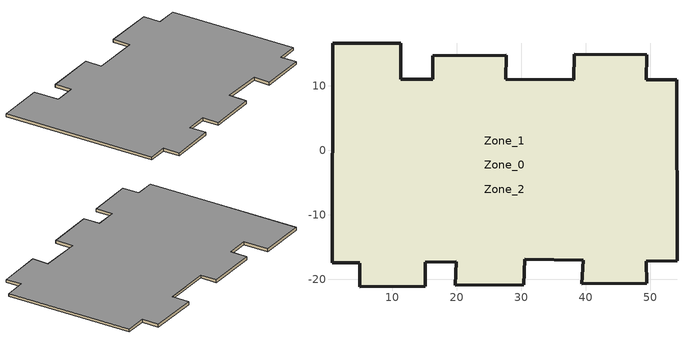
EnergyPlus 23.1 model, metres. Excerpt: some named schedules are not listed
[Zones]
Zone_0
 floor ground (Zone_0:f0UnderGroundSlabCF): 4.95,-17.42 4.97,-17.48 4.99,-21.11 15.13,-21.02 15.09,-17.3 19.91,-17.26 19.78,-20.93 30.39,-20.85 30.55,-16.89 39.58,-17.05 39.39,-20.69 49.47,-20.62 49.35,-17.16 54.13,-17.09 54.11,10.96 49.33,10.96 49.43,14.79 38.21,14.88 38.12,10.96 27.57,11.05 27.66,14.76 16.29,14.69 16.26,10.99 11.36,10.99 11.36,16.58 0.82,16.58 0.67,-17.41 z-8.58
 floor ground (Zone_0:f27UnderGroundSlabCF): 4.95,-17.42 0.67,-17.41 0.82,16.58 11.36,16.58 11.36,10.99 16.26,10.99 16.29,14.69 27.66,14.76 27.57,11.05 38.12,10.96 38.21,14.88 49.43,14.79 49.33,10.96 54.11,10.96 54.13,-17.09 49.35,-17.16 49.47,-20.62 39.39,-20.69 39.58,-17.05 30.55,-16.89 30.39,-20.85 19.78,-20.93 19.91,-17.26 15.09,-17.3 15.13,-21.02 4.99,-21.11 4.97,-17.48 z-9.21
 wall ground (Zone_0:f1UnderGroundWallCF): 0.67,-17.41 4.95,-17.42 z-9.21:-8.58
 wall ground (Zone_0:f2UnderGroundWallCF): 0.82,16.58 0.67,-17.41 z-9.21:-8.58
 wall ground (Zone_0:f3UnderGroundWallCF): 11.36,16.58 0.82,16.58 z-9.21:-8.58
 wall ground (Zone_0:f4UnderGroundWallCF): 11.36,10.99 11.36,16.58 z-9.21:-8.58
 wall ground (Zone_0:f5UnderGroundWallCF): 16.26,10.99 11.36,10.99 z-9.21:-8.58
 wall ground (Zone_0:f6UnderGroundWallCF): 16.29,14.69 16.26,10.99 z-9.21:-8.58
 wall ground (Zone_0:f7UnderGroundWallCF): 27.66,14.76 16.29,14.69 z-9.21:-8.58
 wall ground (Zone_0:f8UnderGroundWallCF): 27.57,11.05 27.66,14.76 z-9.21:-8.58
 wall ground (Zone_0:f9UnderGroundWallCF): 38.12,10.96 27.57,11.05 z-9.21:-8.58
 wall ground (Zone_0:f10UnderGroundWallCF): 38.21,14.88 38.12,10.96 z-9.21:-8.58
 wall ground (Zone_0:f11UnderGroundWallCF): 49.43,14.79 38.21,14.88 z-9.21:-8.58
 wall ground (Zone_0:f12UnderGroundWallCF): 49.33,10.96 49.43,14.79 z-9.21:-8.58
 wall ground (Zone_0:f13UnderGroundWallCF): 54.11,10.96 49.33,10.96 z-9.21:-8.58
 wall ground (Zone_0:f14UnderGroundWallCF): 54.13,-17.09 54.11,10.96 z-9.21:-8.58
 wall ground (Zone_0:f15UnderGroundWallCF): 49.35,-17.16 54.13,-17.09 z-9.21:-8.58
 wall ground (Zone_0:f16UnderGroundWallCF): 49.47,-20.62 49.35,-17.16 z-9.21:-8.58
 wall ground (Zone_0:f17UnderGroundWallCF): 39.39,-20.69 49.47,-20.62 z-9.21:-8.58
 wall ground (Zone_0:f18UnderGroundWallCF): 39.58,-17.05 39.39,-20.69 z-9.21:-8.58
 wall ground (Zone_0:f19UnderGroundWallCF): 30.55,-16.89 39.58,-17.05 z-9.21:-8.58
 wall ground (Zone_0:f20UnderGroundWallCF): 30.39,-20.85 30.55,-16.89 z-9.21:-8.58
 wall ground (Zone_0:f21UnderGroundWallCF): 19.78,-20.93 30.39,-20.85 z-9.21:-8.58
 wall ground (Zone_0:f22UnderGroundWallCF): 19.91,-17.26 19.78,-20.93 z-9.21:-8.58
 wall ground (Zone_0:f23UnderGroundWallCF): 15.09,-17.3 19.91,-17.26 z-9.21:-8.58
 wall ground (Zone_0:f24UnderGroundWallCF): 15.13,-21.02 15.09,-17.3 z-9.21:-8.58
 wall ground (Zone_0:f25UnderGroundWallCF): 4.99,-21.11 15.13,-21.02 z-9.21:-8.58
 wall ground (Zone_0:f26UnderGroundWallCF): 4.97,-17.48 4.99,-21.11 z-9.21:-8.58
Zone_1
 floor ground (Zone_1:f0UnderGroundSlabCF): 4.95,-17.42 4.97,-17.48 4.99,-21.11 15.13,-21.02 15.09,-17.3 19.91,-17.26 19.78,-20.93 30.39,-20.85 30.55,-16.89 39.58,-17.05 39.39,-20.69 49.47,-20.62 49.35,-17.16 54.13,-17.09 54.11,10.96 49.33,10.96 49.43,14.79 38.21,14.88 38.12,10.96 27.57,11.05 27.66,14.76 16.29,14.69 16.26,10.99 11.36,10.99 11.36,16.58 0.82,16.58 0.67,-17.41 z-8.58
 floor ground (Zone_1:f27UnderGroundSlabCF): 4.95,-17.42 0.67,-17.41 0.82,16.58 11.36,16.58 11.36,10.99 16.26,10.99 16.29,14.69 27.66,14.76 27.57,11.05 38.12,10.96 38.21,14.88 49.43,14.79 49.33,10.96 54.11,10.96 54.13,-17.09 49.35,-17.16 49.47,-20.62 39.39,-20.69 39.58,-17.05 30.55,-16.89 30.39,-20.85 19.78,-20.93 19.91,-17.26 15.09,-17.3 15.13,-21.02 4.99,-21.11 4.97,-17.48 z-9.21
 wall ground (Zone_1:f1UnderGroundWallCF): 0.67,-17.41 4.95,-17.42 z-9.21:-8.58
 wall ground (Zone_1:f2UnderGroundWallCF): 0.82,16.58 0.67,-17.41 z-9.21:-8.58
 wall ground (Zone_1:f3UnderGroundWallCF): 11.36,16.58 0.82,16.58 z-9.21:-8.58
 wall ground (Zone_1:f4UnderGroundWallCF): 11.36,10.99 11.36,16.58 z-9.21:-8.58
 wall ground (Zone_1:f5UnderGroundWallCF): 16.26,10.99 11.36,10.99 z-9.21:-8.58
 wall ground (Zone_1:f6UnderGroundWallCF): 16.29,14.69 16.26,10.99 z-9.21:-8.58
 wall ground (Zone_1:f7UnderGroundWallCF): 27.66,14.76 16.29,14.69 z-9.21:-8.58
 wall ground (Zone_1:f8UnderGroundWallCF): 27.57,11.05 27.66,14.76 z-9.21:-8.58
 wall ground (Zone_1:f9UnderGroundWallCF): 38.12,10.96 27.57,11.05 z-9.21:-8.58
 wall ground (Zone_1:f10UnderGroundWallCF): 38.21,14.88 38.12,10.96 z-9.21:-8.58
 wall ground (Zone_1:f11UnderGroundWallCF): 49.43,14.79 38.21,14.88 z-9.21:-8.58
 wall ground (Zone_1:f12UnderGroundWallCF): 49.33,10.96 49.43,14.79 z-9.21:-8.58
 wall ground (Zone_1:f13UnderGroundWallCF): 54.11,10.96 49.33,10.96 z-9.21:-8.58
 wall ground (Zone_1:f14UnderGroundWallCF): 54.13,-17.09 54.11,10.96 z-9.21:-8.58
 wall ground (Zone_1:f15UnderGroundWallCF): 49.35,-17.16 54.13,-17.09 z-9.21:-8.58
 wall ground (Zone_1:f16UnderGroundWallCF): 49.47,-20.62 49.35,-17.16 z-9.21:-8.58
 wall ground (Zone_1:f17UnderGroundWallCF): 39.39,-20.69 49.47,-20.62 z-9.21:-8.58
 wall ground (Zone_1:f18UnderGroundWallCF): 39.58,-17.05 39.39,-20.69 z-9.21:-8.58
 wall ground (Zone_1:f19UnderGroundWallCF): 30.55,-16.89 39.58,-17.05 z-9.21:-8.58
 wall ground (Zone_1:f20UnderGroundWallCF): 30.39,-20.85 30.55,-16.89 z-9.21:-8.58
 wall ground (Zone_1:f21UnderGroundWallCF): 19.78,-20.93 30.39,-20.85 z-9.21:-8.58
 wall ground (Zone_1:f22UnderGroundWallCF): 19.91,-17.26 19.78,-20.93 z-9.21:-8.58
 wall ground (Zone_1:f23UnderGroundWallCF): 15.09,-17.3 19.91,-17.26 z-9.21:-8.58
 wall ground (Zone_1:f24UnderGroundWallCF): 15.13,-21.02 15.09,-17.3 z-9.21:-8.58
 wall ground (Zone_1:f25UnderGroundWallCF): 4.99,-21.11 15.13,-21.02 z-9.21:-8.58
 wall ground (Zone_1:f26UnderGroundWallCF): 4.97,-17.48 4.99,-21.11 z-9.21:-8.58
Zone_2
 floor ground (Zone_2:f0UnderGroundSlabCF): 4.95,-17.42 4.97,-17.48 4.99,-21.11 15.13,-21.02 15.09,-17.3 19.91,-17.26 19.78,-20.93 30.39,-20.85 30.55,-16.89 39.58,-17.05 39.39,-20.69 49.47,-20.62 49.35,-17.16 54.13,-17.09 54.11,10.96 49.33,10.96 49.43,14.79 38.21,14.88 38.12,10.96 27.57,11.05 27.66,14.76 16.29,14.69 16.26,10.99 11.36,10.99 11.36,16.58 0.82,16.58 0.67,-17.41 z-8.58
 floor ground (Zone_2:f27UnderGroundSlabCF): 4.95,-17.42 0.67,-17.41 0.82,16.58 11.36,16.58 11.36,10.99 16.26,10.99 16.29,14.69 27.66,14.76 27.57,11.05 38.12,10.96 38.21,14.88 49.43,14.79 49.33,10.96 54.11,10.96 54.13,-17.09 49.35,-17.16 49.47,-20.62 39.39,-20.69 39.58,-17.05 30.55,-16.89 30.39,-20.85 19.78,-20.93 19.91,-17.26 15.09,-17.3 15.13,-21.02 4.99,-21.11 4.97,-17.48 z-9.21
 wall ground (Zone_2:f1UnderGroundWallCF): 0.67,-17.41 4.95,-17.42 z-9.21:-8.58
 wall ground (Zone_2:f2UnderGroundWallCF): 0.82,16.58 0.67,-17.41 z-9.21:-8.58
 wall ground (Zone_2:f3UnderGroundWallCF): 11.36,16.58 0.82,16.58 z-9.21:-8.58
 wall ground (Zone_2:f4UnderGroundWallCF): 11.36,10.99 11.36,16.58 z-9.21:-8.58
 wall ground (Zone_2:f5UnderGroundWallCF): 16.26,10.99 11.36,10.99 z-9.21:-8.58
 wall ground (Zone_2:f6UnderGroundWallCF): 16.29,14.69 16.26,10.99 z-9.21:-8.58
 wall ground (Zone_2:f7UnderGroundWallCF): 27.66,14.76 16.29,14.69 z-9.21:-8.58
 wall ground (Zone_2:f8UnderGroundWallCF): 27.57,11.05 27.66,14.76 z-9.21:-8.58
 wall ground (Zone_2:f9UnderGroundWallCF): 38.12,10.96 27.57,11.05 z-9.21:-8.58
 wall ground (Zone_2:f10UnderGroundWallCF): 38.21,14.88 38.12,10.96 z-9.21:-8.58
 wall ground (Zone_2:f11UnderGroundWallCF): 49.43,14.79 38.21,14.88 z-9.21:-8.58
 wall ground (Zone_2:f12UnderGroundWallCF): 49.33,10.96 49.43,14.79 z-9.21:-8.58
 wall ground (Zone_2:f13UnderGroundWallCF): 54.11,10.96 49.33,10.96 z-9.21:-8.58
 wall ground (Zone_2:f14UnderGroundWallCF): 54.13,-17.09 54.11,10.96 z-9.21:-8.58
 wall ground (Zone_2:f15UnderGroundWallCF): 49.35,-17.16 54.13,-17.09 z-9.21:-8.58
 wall ground (Zone_2:f16UnderGroundWallCF): 49.47,-20.62 49.35,-17.16 z-9.21:-8.58
 wall ground (Zone_2:f17UnderGroundWallCF): 39.39,-20.69 49.47,-20.62 z-9.21:-8.58
 wall ground (Zone_2:f18UnderGroundWallCF): 39.58,-17.05 39.39,-20.69 z-9.21:-8.58
 wall ground (Zone_2:f19UnderGroundWallCF): 30.55,-16.89 39.58,-17.05 z-9.21:-8.58
 wall ground (Zone_2:f20UnderGroundWallCF): 30.39,-20.85 30.55,-16.89 z-9.21:-8.58
 wall ground (Zone_2:f21UnderGroundWallCF): 19.78,-20.93 30.39,-20.85 z-9.21:-8.58
 wall ground (Zone_2:f22UnderGroundWallCF): 19.91,-17.26 19.78,-20.93 z-9.21:-8.58
 wall ground (Zone_2:f23UnderGroundWallCF): 15.09,-17.3 19.91,-17.26 z-9.21:-8.58
 wall ground (Zone_2:f24UnderGroundWallCF): 15.13,-21.02 15.09,-17.3 z-9.21:-8.58
 wall ground (Zone_2:f25UnderGroundWallCF): 4.99,-21.11 15.13,-21.02 z-9.21:-8.58
 wall ground (Zone_2:f26UnderGroundWallCF): 4.97,-17.48 4.99,-21.11 z-9.21:-8.58
[Site:GroundTemperature:BuildingSurface]
18, 18, 18, 18, 18, 18, 18, 18, 18, 18, 18, 18
[Site:GroundReflectance]
0.2, 0.2, 0.2, 0.2, 0.2, 0.2, 0.2, 0.2, 0.2, 0.2, 0.2, 0.2
[Site:GroundReflectance:SnowModifier]
1, 1
[Site:WeatherStation]
Wind Sensor Height Above Ground {m}=10; Wind Speed Profile Exponent=0.22; Wind Speed Profile Boundary Layer Thickness {m}=370; Air Temperature Sensor Height Above Ground {m}=1.5
[SizingPeriod:WeatherFileConditionType] Use Weather File Daylight Saving Period=No; Use Weather File Rain and Snow Indicators=No
Name | Period Selection | Day Type
Extreme Summer Weather Period for Design | SummerExtreme | SummerDesignDay
Extreme Winter Weather Period for Design | WinterExtreme | WinterDesignDay
[Building]
Building: North Axis {deg}=0; Terrain=Suburbs; Loads Convergence Tolerance Value=0.04; Temperature Convergence Tolerance Value {deltaC}=0.25; Solar Distribution=FullExterior; Maximum Number of Warmup Days=25; Minimum Number of Warmup Days=6
[Construction:FfactorGroundFloor]
Zone_0:f0UnderGroundSlabCF; Zone_0:f27UnderGroundSlabCF; Zone_1:f0UnderGroundSlabCF; Zone_1:f27UnderGroundSlabCF; Zone_2:f0UnderGroundSlabCF; Zone_2:f27UnderGroundSlabCF: 0.73, 1760.91, 211.988
[Construction:CfactorUndergroundWall]
Zone_0:f1UnderGroundWallCF; Zone_0:f2UnderGroundWallCF; Zone_0:f3UnderGroundWallCF; Zone_0:f4UnderGroundWallCF; Zone_0:f5UnderGroundWallCF; Zone_0:f6UnderGroundWallCF; Zone_0:f7UnderGroundWallCF; Zone_0:f8UnderGroundWallCF; Zone_0:f9UnderGroundWallCF; Zone_0:f10UnderGroundWallCF; Zone_0:f11UnderGroundWallCF; Zone_0:f12UnderGroundWallCF; Zone_0:f13UnderGroundWallCF; Zone_0:f14UnderGroundWallCF; Zone_0:f15UnderGroundWallCF; Zone_0:f16UnderGroundWallCF; Zone_0:f17UnderGroundWallCF; Zone_0:f18UnderGroundWallCF; Zone_0:f19UnderGroundWallCF; Zone_0:f20UnderGroundWallCF; Zone_0:f21UnderGroundWallCF; Zone_0:f22UnderGroundWallCF; Zone_0:f23UnderGroundWallCF; Zone_0:f24UnderGroundWallCF; Zone_0:f25UnderGroundWallCF; Zone_0:f26UnderGroundWallCF; Zone_1:f1UnderGroundWallCF; Zone_1:f2UnderGroundWallCF; Zone_1:f3UnderGroundWallCF; Zone_1:f4UnderGroundWallCF; Zone_1:f5UnderGroundWallCF; Zone_1:f6UnderGroundWallCF; Zone_1:f7UnderGroundWallCF; Zone_1:f8UnderGroundWallCF; Zone_1:f9UnderGroundWallCF; Zone_1:f10UnderGroundWallCF; Zone_1:f11UnderGroundWallCF; Zone_1:f12UnderGroundWallCF; Zone_1:f13UnderGroundWallCF; Zone_1:f14UnderGroundWallCF; Zone_1:f15UnderGroundWallCF; Zone_1:f16UnderGroundWallCF; Zone_1:f17UnderGroundWallCF; Zone_1:f18UnderGroundWallCF; Zone_1:f19UnderGroundWallCF; Zone_1:f20UnderGroundWallCF; Zone_1:f21UnderGroundWallCF; Zone_1:f22UnderGroundWallCF; Zone_1:f23UnderGroundWallCF; Zone_1:f24UnderGroundWallCF; Zone_1:f25UnderGroundWallCF; Zone_1:f26UnderGroundWallCF; Zone_2:f1UnderGroundWallCF; Zone_2:f2UnderGroundWallCF; Zone_2:f3UnderGroundWallCF; Zone_2:f4UnderGroundWallCF; Zone_2:f5UnderGroundWallCF; Zone_2:f6UnderGroundWallCF; Zone_2:f7UnderGroundWallCF; Zone_2:f8UnderGroundWallCF; Zone_2:f9UnderGroundWallCF; Zone_2:f10UnderGroundWallCF; Zone_2:f11UnderGroundWallCF; Zone_2:f12UnderGroundWallCF; Zone_2:f13UnderGroundWallCF; Zone_2:f14UnderGroundWallCF; Zone_2:f15UnderGroundWallCF; Zone_2:f16UnderGroundWallCF; Zone_2:f17UnderGroundWallCF; Zone_2:f18UnderGroundWallCF; Zone_2:f19UnderGroundWallCF; Zone_2:f20UnderGroundWallCF; Zone_2:f21UnderGroundWallCF; Zone_2:f22UnderGroundWallCF; Zone_2:f23UnderGroundWallCF; Zone_2:f24UnderGroundWallCF; Zone_2:f25UnderGroundWallCF; Zone_2:f26UnderGroundWallCF: 1.14, 0.633808
[EnergyManagementSystem:Sensor] Output:Variable Index Key=Environment
Name | Output:Variable
OutdoorTemp | Site Outdoor Air Drybulb Temperature
OutdoorRelHumid | Site Outdoor Air Relative Humidity
[Zone] Rotation [deg]=0; Type=1; Multiplier=1; Volume [m3]=1116.08; Area [m2]=3521.81; Zone Inside Convection Algorithm=TARP; Zone Outside Convection Algorithm=DOE-2
Zone_0; Zone_1; Zone_2
[People] OccupancySchedule=occOffice; Number of People Calculation Method=People/Area; PeopleDensity [person/m2]=0.112; Fraction Radiant=0.3; Sensible Heat Fraction=AUTOCALCULATE; Carbon Dioxide Generation Rate [m3/s-W]=3.82e-08; Enable ASHRAE 55 Comfort Warnings=No; Mean Radiant Temperature Calculation Type=ZoneAveraged; Clothing Insulation Calculation Method=DynamicClothingModelASHRAE55; Air Velocity Schedule=AirSpeed 0; Thermal Comfort Model 1 Type=AdaptiveASH55
Name | Zone or ZoneList | Activity Level Schedule | Work Efficiency Schedule
People Zone_0 | Zone_0 | Zone_0PeopleActivity | Zone_0WorkEfficiency
People Zone_1 | Zone_1 | Zone_1PeopleActivity | Zone_1WorkEfficiency
People Zone_2 | Zone_2 | Zone_2PeopleActivity | Zone_2WorkEfficiency
[ElectricEquipment] EquipmentAvailibilitySchedule=equipOffice; Design Level Calculation Method=Watts/Area; EquipmentPowerDensity [W/m2]=4; Fraction Latent=0; Fraction Radiant=.2; Fraction Lost=0
Name | Zone or ZoneList
Zone_0 Equipment | Zone_0
Zone_1 Equipment | Zone_1
Zone_2 Equipment | Zone_2
[Lights] LightsAvailibilitySchedule=lightsOffice; Design Level Calculation Method=Watts/Area; LightingPowerDensity [W/m2]=4; Return Air Fraction=0; Fraction Radiant=.42; Fraction Visible=.18; Fraction Replaceable=1
Name | Zone or ZoneList
Zone_0 General lighting | Zone_0
Zone_1 General lighting | Zone_1
Zone_2 General lighting | Zone_2
[ZoneInfiltration:DesignFlowRate] Schedule=On; Design Flow Rate Calculation Method=Flow/ExteriorArea; Flow per Exterior Surface Area [m3/s-m2]=0.00056896
Zone_0Infiltration: Zone or ZoneList=Zone_0; @Zone_0-InfiltrationConstantCoefficient@=1; @Zone_0-InfiltrationTemperatureCoefficient@=0; @Zone_0-InfiltrationWindVelocityCoefficient@=0; @Zone_0-InfiltrationWindVelocitySquaredCoefficient@=0
Zone_1Infiltration: Zone or ZoneList=Zone_1; @Zone_1-InfiltrationConstantCoefficient@=1; @Zone_1-InfiltrationTemperatureCoefficient@=0; @Zone_1-InfiltrationWindVelocityCoefficient@=0; @Zone_1-InfiltrationWindVelocitySquaredCoefficient@=0
Zone_2Infiltration: Zone or ZoneList=Zone_2; @Zone_2-InfiltrationConstantCoefficient@=1; @Zone_2-InfiltrationTemperatureCoefficient@=0; @Zone_2-InfiltrationWindVelocityCoefficient@=0; @Zone_2-InfiltrationWindVelocitySquaredCoefficient@=0
[Zone equipment]
Zone_0: Zone_0 Ideal Loads Air
Zone_1: Zone_1 Ideal Loads Air
Zone_2: Zone_2 Ideal Loads Air
[ZoneHVAC:IdealLoadsAirSystem] Maximum Heating Supply Air Temperature {C}=35; Minimum Cooling Supply Air Temperature {C}=12; Maximum Heating Supply Air Humidity Ratio {kgWater/kgDryAir}=0.01; Minimum Cooling Supply Air Humidity Ratio {kgWater/kgDryAir}=0.008; Heating Limit=LimitFlowRateAndCapacity; MaximumHeatingAirFlowRate [m3/s]=Autosize; MaximumSensibleHeatingCapacity [W]=Autosize; Cooling Limit=LimitFlowRateAndCapacity; MaximumCoolingAirFlowRate [m3/s]=Autosize; MaximumTotalCoolingCapacity [W]=Autosize; HeatingAvailabilitySchedule=Off; Dehumidification Control Type=Humidistat; Humidification Control Type=Humidistat; Demand Controlled Ventilation Type=OccupancySchedule; Outdoor Air Economizer Type=NoEconomizer; Heat Recovery Type=None; SensibleHeatRecoveryEffectiveness=0.7; LatentHeatRecoveryEffectiveness=0.65
Name | CoolingAvailabilitySchedule | Design Specification Outdoor Air Object
Zone_0 Ideal Loads Air | CoolAvail_Zone_0 | Zone_0MinFreshAir
Zone_1 Ideal Loads Air | CoolAvail_Zone_1 | Zone_1MinFreshAir
Zone_2 Ideal Loads Air | CoolAvail_Zone_2 | Zone_2MinFreshAir
[Sizing:Zone] Zone Cooling Design Supply Air Temperature Input Method=SupplyAirTemperature; Zone Cooling Design Supply Air Temperature {C}=12; Zone Heating Design Supply Air Temperature Input Method=SupplyAirTemperature; Zone Heating Design Supply Air Temperature {C}=35; Zone Cooling Design Supply Air Humidity Ratio {kgWater/kgDryAir}=0.009; Zone Heating Design Supply Air Humidity Ratio {kgWater/kgDryAir}=0.004; Zone Heating Sizing Factor=1.15; Zone Cooling Sizing Factor=1.15; Cooling Design Air Flow Method=DesignDay; Heating Design Air Flow Method=DesignDay
Name | Design Specification Outdoor Air Object
Zone_0 | Zone_0MinFreshAir
Zone_1 | Zone_1MinFreshAir
Zone_2 | Zone_2MinFreshAir
[ZoneControl:Thermostat]
Name | Zone or ZoneList | Control Type Schedule | Control 1
Zone_0 Thermostat | Zone_0 | Zone_0_ZoneControlTypeSched | Dual Setpoint - Zone Zone_0
Zone_1 Thermostat | Zone_1 | Zone_1_ZoneControlTypeSched | Dual Setpoint - Zone Zone_1
Zone_2 Thermostat | Zone_2 | Zone_2_ZoneControlTypeSched | Dual Setpoint - Zone Zone_2
[ThermostatSetpoint:DualSetpoint]
Name | Heating Setpoint Temperature Schedule | Cooling Setpoint Temperature Schedule
Dual Setpoint - Zone Zone_0 | Zone_0Heating_SP_Sch | Zone_0Cooling_SP_Sch
Dual Setpoint - Zone Zone_1 | Zone_1Heating_SP_Sch | Zone_1Cooling_SP_Sch
Dual Setpoint - Zone Zone_2 | Zone_2Heating_SP_Sch | Zone_2Cooling_SP_Sch
[DesignSpecification:OutdoorAir] Outdoor Air Method=Sum; MechVentSchedule=AllOn
Zone_0MinFreshAir: @Zone_0-MinFreshAirPerson@ [m3/s-person]=0.01; @Zone_0-MinFreshAirArea@ [m3/s-m2]=0.001
Zone_1MinFreshAir: @Zone_1-MinFreshAirPerson@ [m3/s-person]=0.01; @Zone_1-MinFreshAirArea@ [m3/s-m2]=0.001
Zone_2MinFreshAir: @Zone_2-MinFreshAirPerson@ [m3/s-person]=0.01; @Zone_2-MinFreshAirArea@ [m3/s-m2]=0.001
[Schedule:Constant]
On; AllOn: 1
Off; AirSpeed 0: 0
Zone_0PeopleActivity; Zone_1PeopleActivity; Zone_2PeopleActivity: Any Number, 125.28
Zone_0WorkEfficiency; Zone_1WorkEfficiency; Zone_2WorkEfficiency: Any Number, 0
Zone_0Heating_SP_Sch; Zone_1Heating_SP_Sch; Zone_2Heating_SP_Sch: 20
Zone_0Cooling_SP_Sch; Zone_1Cooling_SP_Sch; Zone_2Cooling_SP_Sch: 26
Zone_0_ZoneControlTypeSched; Zone_1_ZoneControlTypeSched; Zone_2_ZoneControlTypeSched: 4
[Schedule:Day:Hourly]
8a03274c-92e6-4a47-a039-82417c69d452: Fraction, 0, 0, 0, 0, 0, 0, 0, 0, 0, 0, 0, 0, 0, 0, 0, 0, 0, 0, 0, 0, 0, 0, 0, 0
a66db5fd-24fb-4381-b520-96a9243f3f28: Fraction, 0, 0, 0, 0, 0, 0, 0, 0.2, 0.4, 0.6, 0.8, 0.8, 0.4, 0.6, 0.8, 0.8, 0.4, 0.2, 0, 0, 0, 0, 0, 0
23b18ffb-80e6-471e-925e-a284d5e03c4c: Fraction, 0, 0, 0, 0, 0, 0, 0, 1, 1, 1, 1, 1, 1, 1, 1, 1, 1, 1, 0, 0, 0, 0, 0, 0
66f41c39-74f7-42c1-aeef-99fd0bd66799: Fraction, 0.1, 0.1, 0.1, 0.1, 0.1, 0.1, 0.1, 0.1, 0.1, 0.1, 0.1, 0.1, 0.1, 0.1, 0.1, 0.1, 0.1, 0.1, 0.1, 0.1, 0.1, 0.1, 0.1, 0.1
eb5c6d85-3e85-4d66-947c-2caa120f089c: Fraction, 0.1, 0.1, 0.1, 0.1, 0.1, 0.1, 0.1, 0.2, 0.4, 0.6, 0.8, 0.8, 0.4, 0.6, 0.8, 0.8, 0.4, 0.2, 0.1, 0.1, 0.1, 0.1, 0.1, 0.1
[Schedule:Year]
occOffice: Fraction, occOffice_0, 1, 1, 12, 31
lightsOffice: Fraction, lightsOffice_0, 1, 1, 12, 31
equipOffice: Fraction, equipOffice_0, 1, 1, 12, 31
CoolAvail_Zone_0: Fraction, CoolAvail_Zone_0_0, 1, 1, 1, 7, CoolAvail_Zone_0_1, 1, 8, 1, 14, CoolAvail_Zone_0_2, 1, 15, 1, 21, CoolAvail_Zone_0_3, 1, 22, 1, 28, CoolAvail_Zone_0_4, 1, 29, 2, 4, CoolAvail_Zone_0_5, 2, 5, 2, 11, CoolAvail_Zone_0_6, 2, 12, 2, 18, CoolAvail_Zone_0_7, 2, 19, 2, 25, CoolAvail_Zone_0_8, 2, 26, 3, 4, CoolAvail_Zone_0_9, 3, 5, 3, 11, CoolAvail_Zone_0_10, 3, 12, 3, 18, CoolAvail_Zone_0_11, 3, 19, 3, 25, CoolAvail_Zone_0_12, 3, 26, 4, 1, CoolAvail_Zone_0_13, 4, 2, 4, 8, CoolAvail_Zone_0_14, 4, 9, 4, 15, CoolAvail_Zone_0_15, 4, 16, 4, 22, CoolAvail_Zone_0_16, 4, 23, 4, 29, CoolAvail_Zone_0_17, 4, 30, 5, 6, CoolAvail_Zone_0_18, 5, 7, 5, 13, CoolAvail_Zone_0_19, 5, 14, 5, 20, CoolAvail_Zone_0_20, 5, 21, 5, 27, CoolAvail_Zone_0_21, 5, 28, 6, 3, CoolAvail_Zone_0_22, 6, 4, 6, 10, CoolAvail_Zone_0_23, 6, 11, 6, 17, CoolAvail_Zone_0_24, 6, 18, 6, 24, CoolAvail_Zone_0_25, 6, 25, 7, 1, CoolAvail_Zone_0_26, 7, 2, 7, 8, CoolAvail_Zone_0_27, 7, 9, 7, 15, CoolAvail_Zone_0_28, 7, 16, 7, 22, CoolAvail_Zone_0_29, 7, 23, 7, 29, CoolAvail_Zone_0_30, 7, 30, 8, 5, CoolAvail_Zone_0_31, 8, 6, 8, 12, CoolAvail_Zone_0_32, 8, 13, 8, 19, CoolAvail_Zone_0_33, 8, 20, 8, 26, CoolAvail_Zone_0_34, 8, 27, 9, 2, CoolAvail_Zone_0_35, 9, 3, 9, 9, CoolAvail_Zone_0_36, 9, 10, 9, 16, CoolAvail_Zone_0_37, 9, 17, 9, 23, CoolAvail_Zone_0_38, 9, 24, 9, 30, CoolAvail_Zone_0_39, 10, 1, 10, 7, CoolAvail_Zone_0_40, 10, 8, 10, 14, CoolAvail_Zone_0_41, 10, 15, 10, 21, CoolAvail_Zone_0_42, 10, 22, 10, 28, CoolAvail_Zone_0_43, 10, 29, 11, 4, CoolAvail_Zone_0_44, 11, 5, 11, 11, CoolAvail_Zone_0_45, 11, 12, 11, 18, CoolAvail_Zone_0_46, 11, 19, 11, 25, CoolAvail_Zone_0_47, 11, 26, 12, 2, CoolAvail_Zone_0_48, 12, 3, 12, 9, CoolAvail_Zone_0_49, 12, 10, 12, 16, CoolAvail_Zone_0_50, 12, 17, 12, 23, CoolAvail_Zone_0_51, 12, 24, 12, 30, CoolAvail_Zone_0_52, 12, 31, 12, 31
CoolAvail_Zone_1: Fraction, CoolAvail_Zone_1_0, 1, 1, 1, 7, CoolAvail_Zone_1_1, 1, 8, 1, 14, CoolAvail_Zone_1_2, 1, 15, 1, 21, CoolAvail_Zone_1_3, 1, 22, 1, 28, CoolAvail_Zone_1_4, 1, 29, 2, 4, CoolAvail_Zone_1_5, 2, 5, 2, 11, CoolAvail_Zone_1_6, 2, 12, 2, 18, CoolAvail_Zone_1_7, 2, 19, 2, 25, CoolAvail_Zone_1_8, 2, 26, 3, 4, CoolAvail_Zone_1_9, 3, 5, 3, 11, CoolAvail_Zone_1_10, 3, 12, 3, 18, CoolAvail_Zone_1_11, 3, 19, 3, 25, CoolAvail_Zone_1_12, 3, 26, 4, 1, CoolAvail_Zone_1_13, 4, 2, 4, 8, CoolAvail_Zone_1_14, 4, 9, 4, 15, CoolAvail_Zone_1_15, 4, 16, 4, 22, CoolAvail_Zone_1_16, 4, 23, 4, 29, CoolAvail_Zone_1_17, 4, 30, 5, 6, CoolAvail_Zone_1_18, 5, 7, 5, 13, CoolAvail_Zone_1_19, 5, 14, 5, 20, CoolAvail_Zone_1_20, 5, 21, 5, 27, CoolAvail_Zone_1_21, 5, 28, 6, 3, CoolAvail_Zone_1_22, 6, 4, 6, 10, CoolAvail_Zone_1_23, 6, 11, 6, 17, CoolAvail_Zone_1_24, 6, 18, 6, 24, CoolAvail_Zone_1_25, 6, 25, 7, 1, CoolAvail_Zone_1_26, 7, 2, 7, 8, CoolAvail_Zone_1_27, 7, 9, 7, 15, CoolAvail_Zone_1_28, 7, 16, 7, 22, CoolAvail_Zone_1_29, 7, 23, 7, 29, CoolAvail_Zone_1_30, 7, 30, 8, 5, CoolAvail_Zone_1_31, 8, 6, 8, 12, CoolAvail_Zone_1_32, 8, 13, 8, 19, CoolAvail_Zone_1_33, 8, 20, 8, 26, CoolAvail_Zone_1_34, 8, 27, 9, 2, CoolAvail_Zone_1_35, 9, 3, 9, 9, CoolAvail_Zone_1_36, 9, 10, 9, 16, CoolAvail_Zone_1_37, 9, 17, 9, 23, CoolAvail_Zone_1_38, 9, 24, 9, 30, CoolAvail_Zone_1_39, 10, 1, 10, 7, CoolAvail_Zone_1_40, 10, 8, 10, 14, CoolAvail_Zone_1_41, 10, 15, 10, 21, CoolAvail_Zone_1_42, 10, 22, 10, 28, CoolAvail_Zone_1_43, 10, 29, 11, 4, CoolAvail_Zone_1_44, 11, 5, 11, 11, CoolAvail_Zone_1_45, 11, 12, 11, 18, CoolAvail_Zone_1_46, 11, 19, 11, 25, CoolAvail_Zone_1_47, 11, 26, 12, 2, CoolAvail_Zone_1_48, 12, 3, 12, 9, CoolAvail_Zone_1_49, 12, 10, 12, 16, CoolAvail_Zone_1_50, 12, 17, 12, 23, CoolAvail_Zone_1_51, 12, 24, 12, 30, CoolAvail_Zone_1_52, 12, 31, 12, 31
CoolAvail_Zone_2: Fraction, CoolAvail_Zone_2_0, 1, 1, 1, 7, CoolAvail_Zone_2_1, 1, 8, 1, 14, CoolAvail_Zone_2_2, 1, 15, 1, 21, CoolAvail_Zone_2_3, 1, 22, 1, 28, CoolAvail_Zone_2_4, 1, 29, 2, 4, CoolAvail_Zone_2_5, 2, 5, 2, 11, CoolAvail_Zone_2_6, 2, 12, 2, 18, CoolAvail_Zone_2_7, 2, 19, 2, 25, CoolAvail_Zone_2_8, 2, 26, 3, 4, CoolAvail_Zone_2_9, 3, 5, 3, 11, CoolAvail_Zone_2_10, 3, 12, 3, 18, CoolAvail_Zone_2_11, 3, 19, 3, 25, CoolAvail_Zone_2_12, 3, 26, 4, 1, CoolAvail_Zone_2_13, 4, 2, 4, 8, CoolAvail_Zone_2_14, 4, 9, 4, 15, CoolAvail_Zone_2_15, 4, 16, 4, 22, CoolAvail_Zone_2_16, 4, 23, 4, 29, CoolAvail_Zone_2_17, 4, 30, 5, 6, CoolAvail_Zone_2_18, 5, 7, 5, 13, CoolAvail_Zone_2_19, 5, 14, 5, 20, CoolAvail_Zone_2_20, 5, 21, 5, 27, CoolAvail_Zone_2_21, 5, 28, 6, 3, CoolAvail_Zone_2_22, 6, 4, 6, 10, CoolAvail_Zone_2_23, 6, 11, 6, 17, CoolAvail_Zone_2_24, 6, 18, 6, 24, CoolAvail_Zone_2_25, 6, 25, 7, 1, CoolAvail_Zone_2_26, 7, 2, 7, 8, CoolAvail_Zone_2_27, 7, 9, 7, 15, CoolAvail_Zone_2_28, 7, 16, 7, 22, CoolAvail_Zone_2_29, 7, 23, 7, 29, CoolAvail_Zone_2_30, 7, 30, 8, 5, CoolAvail_Zone_2_31, 8, 6, 8, 12, CoolAvail_Zone_2_32, 8, 13, 8, 19, CoolAvail_Zone_2_33, 8, 20, 8, 26, CoolAvail_Zone_2_34, 8, 27, 9, 2, CoolAvail_Zone_2_35, 9, 3, 9, 9, CoolAvail_Zone_2_36, 9, 10, 9, 16, CoolAvail_Zone_2_37, 9, 17, 9, 23, CoolAvail_Zone_2_38, 9, 24, 9, 30, CoolAvail_Zone_2_39, 10, 1, 10, 7, CoolAvail_Zone_2_40, 10, 8, 10, 14, CoolAvail_Zone_2_41, 10, 15, 10, 21, CoolAvail_Zone_2_42, 10, 22, 10, 28, CoolAvail_Zone_2_43, 10, 29, 11, 4, CoolAvail_Zone_2_44, 11, 5, 11, 11, CoolAvail_Zone_2_45, 11, 12, 11, 18, CoolAvail_Zone_2_46, 11, 19, 11, 25, CoolAvail_Zone_2_47, 11, 26, 12, 2, CoolAvail_Zone_2_48, 12, 3, 12, 9, CoolAvail_Zone_2_49, 12, 10, 12, 16, CoolAvail_Zone_2_50, 12, 17, 12, 23, CoolAvail_Zone_2_51, 12, 24, 12, 30, CoolAvail_Zone_2_52, 12, 31, 12, 31
[Schedule:Week:Daily]
occOffice_0: 8a03274c-92e6-4a47-a039-82417c69d452, a66db5fd-24fb-4381-b520-96a9243f3f28, a66db5fd-24fb-4381-b520-96a9243f3f28, a66db5fd-24fb-4381-b520-96a9243f3f28, a66db5fd-24fb-4381-b520-96a9243f3f28, a66db5fd-24fb-4381-b520-96a9243f3f28, 8a03274c-92e6-4a47-a039-82417c69d452, 8a03274c-92e6-4a47-a039-82417c69d452, 8a03274c-92e6-4a47-a039-82417c69d452, 8a03274c-92e6-4a47-a039-82417c69d452, 8a03274c-92e6-4a47-a039-82417c69d452, 8a03274c-92e6-4a47-a039-82417c69d452
lightsOffice_0: 8a03274c-92e6-4a47-a039-82417c69d452, 23b18ffb-80e6-471e-925e-a284d5e03c4c, 23b18ffb-80e6-471e-925e-a284d5e03c4c, 23b18ffb-80e6-471e-925e-a284d5e03c4c, 23b18ffb-80e6-471e-925e-a284d5e03c4c, 23b18ffb-80e6-471e-925e-a284d5e03c4c, 8a03274c-92e6-4a47-a039-82417c69d452, 8a03274c-92e6-4a47-a039-82417c69d452, 8a03274c-92e6-4a47-a039-82417c69d452, 8a03274c-92e6-4a47-a039-82417c69d452, 8a03274c-92e6-4a47-a039-82417c69d452, 8a03274c-92e6-4a47-a039-82417c69d452
equipOffice_0: 66f41c39-74f7-42c1-aeef-99fd0bd66799, eb5c6d85-3e85-4d66-947c-2caa120f089c, eb5c6d85-3e85-4d66-947c-2caa120f089c, eb5c6d85-3e85-4d66-947c-2caa120f089c, eb5c6d85-3e85-4d66-947c-2caa120f089c, eb5c6d85-3e85-4d66-947c-2caa120f089c, 66f41c39-74f7-42c1-aeef-99fd0bd66799, 66f41c39-74f7-42c1-aeef-99fd0bd66799, 66f41c39-74f7-42c1-aeef-99fd0bd66799, 66f41c39-74f7-42c1-aeef-99fd0bd66799, 66f41c39-74f7-42c1-aeef-99fd0bd66799, 66f41c39-74f7-42c1-aeef-99fd0bd66799
CoolAvail_Zone_0_0: fd2524d6-dceb-4588-930b-7e698efc9c43, 0059e4e1-5e5d-4fe2-ba15-5fe60d642446, 144128a8-393a-4d2e-9912-4a977db3e35b, f8dc35a8-6516-4ab1-9b19-e04e18011cdf, a4d8d307-7763-4ca7-b574-b7497d8198d1, 7f1915bd-597a-4128-89b1-676454e65aa1, 7a17d0ea-7378-4b96-80e5-284dac22c480, fd2524d6-dceb-4588-930b-7e698efc9c43, fd2524d6-dceb-4588-930b-7e698efc9c43, fd2524d6-dceb-4588-930b-7e698efc9c43, fd2524d6-dceb-4588-930b-7e698efc9c43, fd2524d6-dceb-4588-930b-7e698efc9c43
CoolAvail_Zone_0_1: 73f7e08b-2468-4d35-a8f5-ab4ff901fc24, 96d9270e-f9c5-4ac5-b859-b26b3d182fcf, af358d5a-0bae-464f-a5f0-c272cc644441, fc9b9375-597d-437f-9ea8-265400d5419d, ccc4a52d-8c13-4cdc-a608-29f9ce00f371, 9f6b073b-5e2c-4eb7-be6e-bc9ccbbd7fdb, 35477926-dc14-4ef0-8404-673b530f3f9f, 73f7e08b-2468-4d35-a8f5-ab4ff901fc24, 73f7e08b-2468-4d35-a8f5-ab4ff901fc24, 73f7e08b-2468-4d35-a8f5-ab4ff901fc24, 73f7e08b-2468-4d35-a8f5-ab4ff901fc24, 73f7e08b-2468-4d35-a8f5-ab4ff901fc24
CoolAvail_Zone_0_2: 0ee4c7ee-a49a-4053-a6ec-0fddb848ba4b, 1ef862fe-bc89-4e2c-b61c-76b363dc6239, ccc4a52d-8c13-4cdc-a608-29f9ce00f371, f21a3a61-d4ab-41bd-9281-e7b1c2a22e6f, 0059e4e1-5e5d-4fe2-ba15-5fe60d642446, 2a02b8aa-d973-47b7-840c-08ed899e0b4c, cfa03330-2360-4d4e-8ed5-f4ee81c0872b, 0ee4c7ee-a49a-4053-a6ec-0fddb848ba4b, 0ee4c7ee-a49a-4053-a6ec-0fddb848ba4b, 0ee4c7ee-a49a-4053-a6ec-0fddb848ba4b, 0ee4c7ee-a49a-4053-a6ec-0fddb848ba4b, 0ee4c7ee-a49a-4053-a6ec-0fddb848ba4b
CoolAvail_Zone_0_3: 3f6d6f9f-40fb-4318-8f42-33f9cfebc491, 307369b9-69d7-496e-9c36-633a2fef9916, 0044d32d-6ad3-4174-9a3a-193c4162698d, 6a74395a-f946-485b-a413-9a8ab71cd41b, e17aeb3a-dd94-4d44-9dc5-cc457769d930, fd2524d6-dceb-4588-930b-7e698efc9c43, 6fe140b6-3330-4c51-9028-b8a2bf470ff7, 3f6d6f9f-40fb-4318-8f42-33f9cfebc491, 3f6d6f9f-40fb-4318-8f42-33f9cfebc491, 3f6d6f9f-40fb-4318-8f42-33f9cfebc491, 3f6d6f9f-40fb-4318-8f42-33f9cfebc491, 3f6d6f9f-40fb-4318-8f42-33f9cfebc491
CoolAvail_Zone_0_4: 9478e13b-959e-4277-b418-6748ce4a86b4, 42a70bcf-34bb-4771-b689-e6d1321b24ee, 2bdb2e75-f688-44bb-ab7b-b6481a66758a, b4cc8c54-f479-4167-86a5-d7256f0fa230, 53bd652b-3cc0-4cce-95a6-fc047bd25748, d65e33bc-0372-4018-a6fe-8fa5e8e44e77, 42a70bcf-34bb-4771-b689-e6d1321b24ee, 9478e13b-959e-4277-b418-6748ce4a86b4, 9478e13b-959e-4277-b418-6748ce4a86b4, 9478e13b-959e-4277-b418-6748ce4a86b4, 9478e13b-959e-4277-b418-6748ce4a86b4, 9478e13b-959e-4277-b418-6748ce4a86b4
CoolAvail_Zone_0_5: c6d88725-ba39-4930-9761-7a9fa2bf7571, 948eb61d-5e0f-4620-a70f-68ee5040fae0, 1fb472cd-5e44-4f5b-8cc7-1fe6c9f2052d, a7610537-af3d-4b84-95a9-479dccb1f60a, ba6cbdf5-0fa2-441a-9d09-f268e706d93a, 7b0b73f2-02a2-4817-b3e6-53627a5a369a, 6a0fe7f6-a796-4bdb-9e6b-a3f4e7c03058, c6d88725-ba39-4930-9761-7a9fa2bf7571, c6d88725-ba39-4930-9761-7a9fa2bf7571, c6d88725-ba39-4930-9761-7a9fa2bf7571, c6d88725-ba39-4930-9761-7a9fa2bf7571, c6d88725-ba39-4930-9761-7a9fa2bf7571
CoolAvail_Zone_0_6: 26844c0d-6145-462f-8e54-d80c0ec08eb6, 203e6a00-d074-4339-84b9-35cc6099b68e, 9430bfc6-c25a-4762-93ec-d48009667b38, 633019e0-0bca-4555-99aa-184915c388b6, e58f8f60-7fb3-467c-8556-62255f891e6c, 6e46d541-df80-4f47-a2d4-89c149c27a58, 3f3f37d4-d2c7-4ca8-a698-087928382698, 26844c0d-6145-462f-8e54-d80c0ec08eb6, 26844c0d-6145-462f-8e54-d80c0ec08eb6, 26844c0d-6145-462f-8e54-d80c0ec08eb6, 26844c0d-6145-462f-8e54-d80c0ec08eb6, 26844c0d-6145-462f-8e54-d80c0ec08eb6
CoolAvail_Zone_0_7: d89b2542-8ef5-4c8d-b272-976bebde51dc, 0a82d255-9d4a-4ce1-897d-bbff38bac2db, bff13f83-88e9-4395-a969-d7a46a2e0b25, ed061298-09bc-4294-9de8-2e246a1652c1, d76f27fb-fa07-495f-b1cf-4037a2c4cde1, 2267a079-d4ec-4a3e-87a1-47a9ea9245b3, dcc439e3-4a16-4e88-8342-8fa5b0d26c80, d89b2542-8ef5-4c8d-b272-976bebde51dc, d89b2542-8ef5-4c8d-b272-976bebde51dc, d89b2542-8ef5-4c8d-b272-976bebde51dc, d89b2542-8ef5-4c8d-b272-976bebde51dc, d89b2542-8ef5-4c8d-b272-976bebde51dc
CoolAvail_Zone_0_8: 5a3407de-0b39-4685-a785-675df6aa8c2c, 5ba22856-960d-4776-bd4b-b471d8777efa, 89b8ca68-009e-4d60-a21c-717834b395ac, fe7fb140-32ec-4fa6-8406-7ab3a199b451, 9fac5cc1-8cf6-41ac-a748-e01e9d472a9b, 67fb8d21-9868-4448-9fc6-568145e6d359, 6b8efc08-434a-4ca7-a638-66c156c0b980, 5a3407de-0b39-4685-a785-675df6aa8c2c, 5a3407de-0b39-4685-a785-675df6aa8c2c, 5a3407de-0b39-4685-a785-675df6aa8c2c, 5a3407de-0b39-4685-a785-675df6aa8c2c, 5a3407de-0b39-4685-a785-675df6aa8c2c
CoolAvail_Zone_0_9: d1dbe6d1-e235-42f3-99bf-bb9c2e956b28, 59dafa48-8246-4949-893e-84db72e35bc2, 6b8efc08-434a-4ca7-a638-66c156c0b980, 6e48f361-b2f6-470b-8bd2-354c4472e564, e6c88b9f-d334-46a5-9cd1-14694a9e67df, f826ee33-6f37-477d-b12c-eff989bc197e, fef758d8-d6cd-440d-b744-c3baa870514f, d1dbe6d1-e235-42f3-99bf-bb9c2e956b28, d1dbe6d1-e235-42f3-99bf-bb9c2e956b28, d1dbe6d1-e235-42f3-99bf-bb9c2e956b28, d1dbe6d1-e235-42f3-99bf-bb9c2e956b28, d1dbe6d1-e235-42f3-99bf-bb9c2e956b28
CoolAvail_Zone_0_10: 07c6d8cf-c6aa-4826-9391-5b6fdf113115, 6b8efc08-434a-4ca7-a638-66c156c0b980, 7c71854f-2005-46c3-af5c-64ea25955f4d, 5e2a07c8-1c9b-4414-a1d4-3ec9d8b3156d, 5348cbe7-353b-4348-ad96-38a784752c6f, 876feb44-da1a-4919-8180-3e1ff93b2b3f, 3158c1d5-a457-46db-aef8-86f83d4280a3, 07c6d8cf-c6aa-4826-9391-5b6fdf113115, 07c6d8cf-c6aa-4826-9391-5b6fdf113115, 07c6d8cf-c6aa-4826-9391-5b6fdf113115, 07c6d8cf-c6aa-4826-9391-5b6fdf113115, 07c6d8cf-c6aa-4826-9391-5b6fdf113115
CoolAvail_Zone_0_11: 6b8efc08-434a-4ca7-a638-66c156c0b980, 482d0034-91e8-4276-b758-5f7934ce1fcb, f6c66edb-f448-4ade-9e6b-d43e5ad421bf, de4f82fa-881e-400f-be2c-2c6c85cf97f6, 64afb092-ffc0-44f3-9e60-94dc7ed653aa, f0dfb7e8-17e6-4701-9d58-942de798c8e1, d36eafe6-d6c9-442e-9374-f56e52a78d9a, 6b8efc08-434a-4ca7-a638-66c156c0b980, 6b8efc08-434a-4ca7-a638-66c156c0b980, 6b8efc08-434a-4ca7-a638-66c156c0b980, 6b8efc08-434a-4ca7-a638-66c156c0b980, 6b8efc08-434a-4ca7-a638-66c156c0b980
CoolAvail_Zone_0_12: e41a52dc-2f66-4bcf-ae8f-7fd9a855c8fc, 0549a1e5-a22f-4cf8-bbed-0881f969a2d7, 78f25d04-9ece-40d4-a4ef-42537dba073d, ead96944-0d65-48ee-9fe8-5a9eb2a8dd24, ab0a60cd-7bd3-4da9-aa82-8702332e9344, 40ffa513-5bc9-46ad-966c-a290d9ce218e, 4b40d030-b4dc-4e7a-b0e2-9e098011dde2, e41a52dc-2f66-4bcf-ae8f-7fd9a855c8fc, e41a52dc-2f66-4bcf-ae8f-7fd9a855c8fc, e41a52dc-2f66-4bcf-ae8f-7fd9a855c8fc, e41a52dc-2f66-4bcf-ae8f-7fd9a855c8fc, e41a52dc-2f66-4bcf-ae8f-7fd9a855c8fc
CoolAvail_Zone_0_13: 1ebe0fc4-1bd5-49be-9a22-03b15c2bffa3, b59ec9da-aae1-440f-ba7a-b7f483bb33bf, b6d18b01-8650-421b-b53c-51c8a6b6d258, 980fdaf6-e65f-4ee8-8159-a4b07f5bf4c8, 7b2ba2cb-1c59-42aa-bfb3-39f5c20e8997, d3cd17b0-f8b4-4e18-bb90-5cb4f0d0b10f, f3f1efe5-5b93-4d54-8e73-ac118a072323, 1ebe0fc4-1bd5-49be-9a22-03b15c2bffa3, 1ebe0fc4-1bd5-49be-9a22-03b15c2bffa3, 1ebe0fc4-1bd5-49be-9a22-03b15c2bffa3, 1ebe0fc4-1bd5-49be-9a22-03b15c2bffa3, 1ebe0fc4-1bd5-49be-9a22-03b15c2bffa3
CoolAvail_Zone_0_14: 9618b176-a01e-416d-bdd5-6067e5aba235, 112dab25-bf10-4fc1-8eae-582988338f2e, 66a7b783-638f-4fb3-8727-e10f4a8dc219, 854c4f59-34ca-492d-9eb0-c4527f3b2ffe, 5ab017c1-9382-4003-bbf0-b4289a4461c6, 53c02c7c-1e6a-4d1e-a36e-97003d6da095, 215d9e7c-5d1c-4a1f-91d7-ecbf12e543b0, 9618b176-a01e-416d-bdd5-6067e5aba235, 9618b176-a01e-416d-bdd5-6067e5aba235, 9618b176-a01e-416d-bdd5-6067e5aba235, 9618b176-a01e-416d-bdd5-6067e5aba235, 9618b176-a01e-416d-bdd5-6067e5aba235
CoolAvail_Zone_0_15: 5c5b82da-1763-48a0-805a-f07dd87a366d, d68d7b7c-c124-4bad-8cee-0419ef6e0b16, 0d62d4f1-09bc-4338-93c7-5bf380c62a2b, e55fc269-d9b1-41c2-ac18-c2f2554f2bb2, c41003a4-8a66-4362-be3c-5a350166ea73, 9d5b8ec1-0573-4476-8da6-71b0a01ec149, dadd23a8-4d8d-4beb-a3bd-75e264554b81, 5c5b82da-1763-48a0-805a-f07dd87a366d, 5c5b82da-1763-48a0-805a-f07dd87a366d, 5c5b82da-1763-48a0-805a-f07dd87a366d, 5c5b82da-1763-48a0-805a-f07dd87a366d, 5c5b82da-1763-48a0-805a-f07dd87a366d
CoolAvail_Zone_0_16: ebb44f3a-7ed5-417e-bf5b-b89ec03bf617, ac279a32-95d4-43ed-9cf2-0243422c1f24, 61777028-743b-4458-a62e-35bcbd198ed2, 4d037d7e-9fdf-4ac4-b554-4dab7cc4f175, 3d463e17-e9cb-4885-9724-05ffafea77ac, 20c945e8-c79c-4223-a72d-9d2cd5b8dbba, b38e80e6-849f-4cb0-8c27-ed772a6445d0, ebb44f3a-7ed5-417e-bf5b-b89ec03bf617, ebb44f3a-7ed5-417e-bf5b-b89ec03bf617, ebb44f3a-7ed5-417e-bf5b-b89ec03bf617, ebb44f3a-7ed5-417e-bf5b-b89ec03bf617, ebb44f3a-7ed5-417e-bf5b-b89ec03bf617
CoolAvail_Zone_0_17: f74795cc-8169-4755-8ef6-ab61900f891a, ee817baf-e80b-4649-9d44-ffd2e809fd55, 618e47f4-f5a0-4704-8681-4ea5de747c6a, 3aa495b6-3233-4044-a973-081dad3225ed, b506cd63-dfc0-456b-8a72-034ea689101e, 799c8554-8b1f-4fe0-a758-f0675a4317fc, 62851247-af23-49e0-aaca-2178ff281846, f74795cc-8169-4755-8ef6-ab61900f891a, f74795cc-8169-4755-8ef6-ab61900f891a, f74795cc-8169-4755-8ef6-ab61900f891a, f74795cc-8169-4755-8ef6-ab61900f891a, f74795cc-8169-4755-8ef6-ab61900f891a
CoolAvail_Zone_0_18: bd168a9c-dcd1-4ce5-9a9b-8ca2196e71c8, 49ad9e41-42db-4101-9e26-b0f4b710c0ab, 51de456f-7cb4-40a8-987b-587850b793e3, bd168a9c-dcd1-4ce5-9a9b-8ca2196e71c8, 98a339c8-c691-42bb-a5d2-6fe6391d03c8, 9acd79c1-8b5d-4ac9-8755-a3217acb2faf, deec6fe5-3707-4aa5-bc57-8c5a35ddc82c, bd168a9c-dcd1-4ce5-9a9b-8ca2196e71c8, bd168a9c-dcd1-4ce5-9a9b-8ca2196e71c8, bd168a9c-dcd1-4ce5-9a9b-8ca2196e71c8, bd168a9c-dcd1-4ce5-9a9b-8ca2196e71c8, bd168a9c-dcd1-4ce5-9a9b-8ca2196e71c8
CoolAvail_Zone_0_19: 7edc051a-61ea-471e-9b15-20448f500eca, 5caad106-6ac2-4443-b1bd-7ef3ee6fd608, 19b8c35e-8767-4f15-8cbe-bf8b71d953bf, 00634fa8-680e-4954-a21a-bc9b783cfb1b, caf8429c-4a9c-488b-834b-32e3ec686c3e, 2f57faf4-b3a8-4342-806f-e0197c148ea1, 2ac2d23c-f919-438d-9f07-2e0139ce39a9, 7edc051a-61ea-471e-9b15-20448f500eca, 7edc051a-61ea-471e-9b15-20448f500eca, 7edc051a-61ea-471e-9b15-20448f500eca, 7edc051a-61ea-471e-9b15-20448f500eca, 7edc051a-61ea-471e-9b15-20448f500eca
CoolAvail_Zone_0_20: 4530b5ce-5ceb-4543-9ed8-8883f6c0144c, 6d3462d3-90b9-4d81-8193-0fa1d69f5b12, 7edc051a-61ea-471e-9b15-20448f500eca, 19001d6a-0906-405e-96cc-bbb6ad3cb8c1, 157bce7f-8ff7-495a-a22f-c1e4cc6c47c2, 299043b4-654f-455f-abeb-7fa834f13e19, b5523d75-44a8-4c88-b346-7dc4286e8e89, 4530b5ce-5ceb-4543-9ed8-8883f6c0144c, 4530b5ce-5ceb-4543-9ed8-8883f6c0144c, 4530b5ce-5ceb-4543-9ed8-8883f6c0144c, 4530b5ce-5ceb-4543-9ed8-8883f6c0144c, 4530b5ce-5ceb-4543-9ed8-8883f6c0144c
CoolAvail_Zone_0_21: 5084ee0c-5c62-4b44-a41c-6e01b102de46, 948eb61d-5e0f-4620-a70f-68ee5040fae0, cfd87075-2809-49ba-b7aa-f262d18e8a91, 0c321f4a-8142-4fd1-a489-a4cc97b6bef1, 2a43970c-a39d-4988-ac96-a2597b208d3c, f01a4bf2-aae6-46a8-9b62-c74707f6a366, c22d9836-9e58-4ab3-a82a-ef5083aa8bc2, 5084ee0c-5c62-4b44-a41c-6e01b102de46, 5084ee0c-5c62-4b44-a41c-6e01b102de46, 5084ee0c-5c62-4b44-a41c-6e01b102de46, 5084ee0c-5c62-4b44-a41c-6e01b102de46, 5084ee0c-5c62-4b44-a41c-6e01b102de46
CoolAvail_Zone_0_22: ca85088b-cde6-426f-a5d4-8f1e73849f58, ce664e76-e7d7-4f26-b1f9-db6fa05f3580, 2fede9c0-4d27-4e4a-bf6b-5b57e5f1b791, 2bb7f103-a99e-4349-bb6d-6201ccdfc661, d2087649-dea7-43d0-b8e4-a0fde4a097ea, b53dfb24-c0a4-4730-b238-442fb0296e3b, 702c5e5b-3ab9-45f5-83b7-121911da3e04, ca85088b-cde6-426f-a5d4-8f1e73849f58, ca85088b-cde6-426f-a5d4-8f1e73849f58, ca85088b-cde6-426f-a5d4-8f1e73849f58, ca85088b-cde6-426f-a5d4-8f1e73849f58, ca85088b-cde6-426f-a5d4-8f1e73849f58
CoolAvail_Zone_0_23: ea4e029e-09be-4eb0-9542-f52f53df8bd8, 665e111a-fff5-45b4-b3a2-a0b2c4ccaa83, 3980db76-2cd8-4fff-bf9b-a7f1e952aa80, 6506e043-89c2-4c2a-81f5-8d5bba714865, aba3afaa-f3d0-499e-99a4-65974082d540, 65d8d68c-dd40-4b09-84e9-bda403b284db, 24cf1121-ccd1-494c-aad4-ef5032149973, ea4e029e-09be-4eb0-9542-f52f53df8bd8, ea4e029e-09be-4eb0-9542-f52f53df8bd8, ea4e029e-09be-4eb0-9542-f52f53df8bd8, ea4e029e-09be-4eb0-9542-f52f53df8bd8, ea4e029e-09be-4eb0-9542-f52f53df8bd8
CoolAvail_Zone_0_24: 7ec8009b-0290-4882-9606-3e56d95f8249, 180e0bc4-2548-4d35-9629-d2be16c45f62, f7bac67f-b38e-4aaa-93c0-58afd348b4d1, 5cfa6cf7-d74d-45f0-ae3e-3cd649516463, 45714aec-4f64-42ed-b56e-e686d0b7d9fe, 781e9cdc-d565-404d-83c8-7728aae3473e, 5e377123-be13-4aa7-8e90-23fd42b39bbc, 7ec8009b-0290-4882-9606-3e56d95f8249, 7ec8009b-0290-4882-9606-3e56d95f8249, 7ec8009b-0290-4882-9606-3e56d95f8249, 7ec8009b-0290-4882-9606-3e56d95f8249, 7ec8009b-0290-4882-9606-3e56d95f8249
CoolAvail_Zone_0_25: 95243cee-e2ec-4133-bb1f-4d926e75960b, fc676071-9bc9-4af6-9bef-2db8c1242825, bc3873f9-abc4-4bc2-a1da-1b6fedfcabb6, 7aa9b1a6-55e1-4d54-9256-b0117f22ab88, 68dfac4c-f9f5-4c3e-8f0d-c846d928ccc4, 6b6d5419-139a-46a3-abbd-516ab79ad401, 0ce86b5d-3260-4b3a-bf8f-c35e59b2998f, 95243cee-e2ec-4133-bb1f-4d926e75960b, 95243cee-e2ec-4133-bb1f-4d926e75960b, 95243cee-e2ec-4133-bb1f-4d926e75960b, 95243cee-e2ec-4133-bb1f-4d926e75960b, 95243cee-e2ec-4133-bb1f-4d926e75960b
CoolAvail_Zone_0_26: ddd00cec-7b51-45a9-91b5-81c8f70f197d, cfa65ec4-745a-490d-aaa2-d079ca4ca6d2, 6bce1cbc-2608-4201-b5d4-7aadd4b7844d, 88242972-a29f-4a80-abff-5702fd6ff456, e92e62b2-286f-4d53-9012-e10228da78ed, 5c6f13b0-4b83-4342-8d86-3c4ae240cc3d, bcf3e311-cc84-435b-bc25-a5260eaaa5e7, ddd00cec-7b51-45a9-91b5-81c8f70f197d, ddd00cec-7b51-45a9-91b5-81c8f70f197d, ddd00cec-7b51-45a9-91b5-81c8f70f197d, ddd00cec-7b51-45a9-91b5-81c8f70f197d, ddd00cec-7b51-45a9-91b5-81c8f70f197d
CoolAvail_Zone_0_27: f4472df3-7370-4341-9d8d-082c3964c337, 6e16dd4c-1cc7-4096-9b3d-8f088983c0ec, 1eef3639-9b01-4f06-b02b-16fa7a433ef0, 4de4e9f7-0443-4e02-a8b2-53267a945016, 5b5bdfb3-029d-418d-ac58-c5447f8dc283, 1467b9a2-e0d9-4e46-aa9f-ecddd26c9ebc, 72f2e953-7308-4477-9c13-17d973aafa9a, f4472df3-7370-4341-9d8d-082c3964c337, f4472df3-7370-4341-9d8d-082c3964c337, f4472df3-7370-4341-9d8d-082c3964c337, f4472df3-7370-4341-9d8d-082c3964c337, f4472df3-7370-4341-9d8d-082c3964c337
CoolAvail_Zone_0_28: 7852e1fe-4de7-4506-bfe1-e44663d859e7, be2c7094-168e-4dc4-a8f4-6acb67f5cf66, 64e80e73-8c1c-485a-b8af-50abcaf9f4b7, 33676c53-8b9c-4027-ac99-413910ada906, 3aa495b6-3233-4044-a973-081dad3225ed, ee78fb87-6b38-455e-b528-ff2ecb2ad9fa, 5084ee0c-5c62-4b44-a41c-6e01b102de46, 7852e1fe-4de7-4506-bfe1-e44663d859e7, 7852e1fe-4de7-4506-bfe1-e44663d859e7, 7852e1fe-4de7-4506-bfe1-e44663d859e7, 7852e1fe-4de7-4506-bfe1-e44663d859e7, 7852e1fe-4de7-4506-bfe1-e44663d859e7
